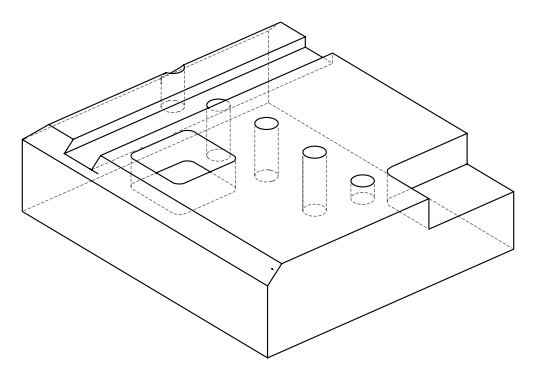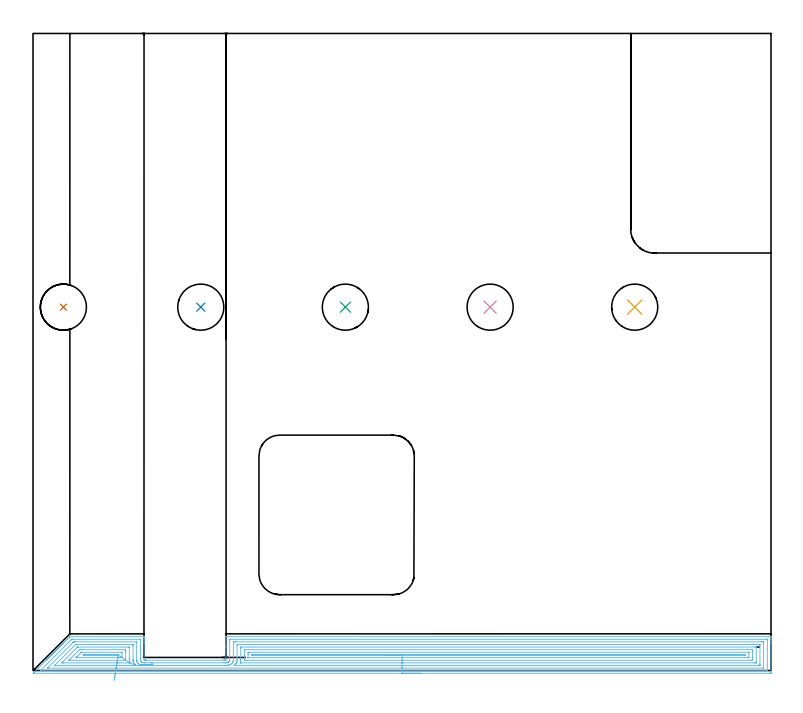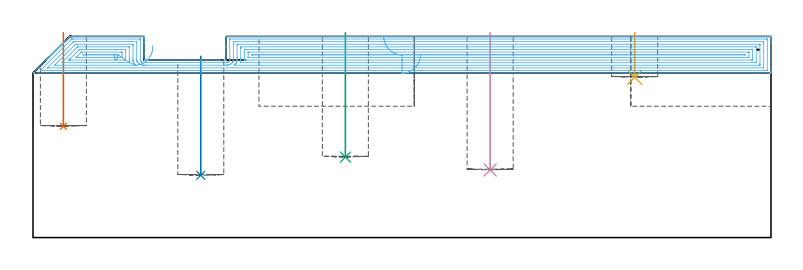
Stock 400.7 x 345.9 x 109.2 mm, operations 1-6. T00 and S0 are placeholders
(PLAN: 10 operations, 3 tool changes, 71 min)
(1 INDEXABLE_INSERT_DRILL_BLIND_HOLE_FROM_SOLID | STEP1POCKET | NXT0302_021 | 0.2 min | 23786 mm3)
(2 INDEXABLE_INSERT_DRILL_BLIND_HOLE_FROM_SOLID_1 | STEP1POCKET_1 | NXT0302_021 | 0.26 min | 36832 mm3)
(3 INDEXABLE_INSERT_DRILL_BLIND_HOLE_FROM_SOLID_2 | STEP1POCKET_2 | NXT0302_021 | 0.27 min | 31976 mm3)
(4 INDEXABLE_INSERT_DRILL_BLIND_HOLE_FROM_SOLID_3 | STEP1POCKET_3 | NXT0302_021 | 0.3 min | 35408 mm3)
(5 INDEXABLE_INSERT_DRILL_BLIND_HOLE_FROM_SOLID_4 | STEP1POCKET_4 | NXT0302_021 | 0.1 min | 10742 mm3)
(6 AREA_MILL | FG_CHAMFER_SURFACE | UGT0205_001 | 23.56 min | 78932 mm3)
(7 AREA_MILL_1 | FG_CHAMFER_SURFACE_1 | UGT0205_001 | 20.86 min | 64307 mm3)
(8 MILL_CORNER_NOTCH_RECTANGULAR | CORNER_NOTCH_RECTANGULAR | UGT0201_094 | Follow Part, ap 5, ae 75% | 13.31 min | 342490 mm3)
(9 MILL_RECTANGULAR_POCKET | POCKET_RECTANGULAR_STRAIGHT | UGT0201_094 | Follow Part, ap 5, ae 75% | 8.73 min | 272577 mm3)
(10 MILL_RECTANGULAR_SLOT | SLOT_RECTANGULAR | UGT0201_019 | Follow Part, ap 10, ae 75% | 3.36 min | 183406 mm3)
(TOOL NXT0302_021 | Index. Insert Drill 25mm [880-D2500L25-05] | D25 PA176 FL125 Z2)
(TOOL UGT0205_001 | Chamfer Mill 20 x 3 x 45 deg. | D20 FL50 Z2)
(TOOL UGT0201_094 | End mill 20 mm | D20 FL38 Z4)
(TOOL UGT0201_019 | End mill 40 mm | D40 FL63 Z6)
(OP 1 INDEXABLE_INSERT_DRILL_BLIND_HOLE_FROM_SOLID)
G17 G21 G94 G90
T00 M6
G54
G17 G0 G90 X16.5 Y197.3 S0 M3
G43 Z119.2 H1
G94 G81 G98 Z60.4 F250. R111.2
G80
M5
M2
(OP 2 INDEXABLE_INSERT_DRILL_BLIND_HOLE_FROM_SOLID_1)
G17 G21 G94 G90
T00 M6
G54
G17 G0 G90 X91.1 Y197.3 S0 M3
G43 Z119.2 H1
G94 G81 G98 Z33.8 F250. R98.4
G80
M5
M2
(OP 3 INDEXABLE_INSERT_DRILL_BLIND_HOLE_FROM_SOLID_2)
G17 G21 G94 G90
T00 M6
G54
G17 G0 G90 X169.6 Y197.3 S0 M3
G43 Z119.2 H1
G94 G81 G98 Z43.7 F250. R111.2
G80
M5
M2
(OP 4 INDEXABLE_INSERT_DRILL_BLIND_HOLE_FROM_SOLID_3)
G17 G21 G94 G90
T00 M6
G54
G17 G0 G90 X248.2 Y197.3 S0 M3
G43 Z119.2 H1
G94 G81 G98 Z36.7 F250. R111.2
G80
M5
M2
(OP 5 INDEXABLE_INSERT_DRILL_BLIND_HOLE_FROM_SOLID_4)
G17 G21 G94 G90
T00 M6
G54
G17 G0 G90 X326.7 Y197.3 S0 M3
G43 Z119.2 H1
G94 G81 G98 Z87. F250. R111.2
G80
M5
M2
(OP 6 AREA_MILL)
G17 G21 G94 G90
T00 M6
G54
G17 G0 G90 X210.4 Y-1.5 S1061 M3
G43 Z119.2 H0
Z99.3
G94 G1 X210.362 Z98.428 F250.
X210.248 Z97.564
X210.059 Z96.712
X209.797 Z95.88
X209.463 Z95.074
X209.06 Z94.3
X208.592 Z93.564
X208.06 Z92.872
X207.471 Z92.229
X206.828 Z91.64
X206.136 Z91.108
X205.4 Z90.64
X204.626 Z90.237
X203.82 Z89.903
X202.988 Z89.641
X202.137 Z89.452
X201.272 Z89.338
X200.4 Z89.3
X0.228
X0.124 Y-1.495 Z89.303
X0.118 Y-1.493 Z89.305
X0.124 Y-1.476 Z89.322
X0.605 Y-0.995 Z89.805
X2.804 Y1.204 Z92.003
X7.226 Y5.627 Z96.424
X7.271 Y5.671 Z96.47
X7.479 Y5.88 Z96.679
X7.523 Y5.924 Z96.722
X7.569 Y5.969 Z96.768
X7.776 Y6.176 Z96.975
X7.82 Y6.222 Z97.019
X7.867 Y6.267 Z97.066
X8.072 Y6.473 Z97.272
X8.117 Y6.519 Z97.316
X8.164 Y6.565 Z97.364
X8.369 Y6.769 Z97.568
X8.415 Y6.816 Z97.613
X8.462 Y6.863 Z97.662
X8.665 Y7.066 Z97.865
X8.712 Y7.113 Z97.91
X8.76 Y7.161 Z97.959
X8.962 Y7.362 Z98.161
X9.009 Y7.41 Z98.207
X9.058 Y7.458 Z98.257
X9.258 Y7.658 Z98.457
X9.306 Y7.707 Z98.504
X9.356 Y7.756 Z98.555
X9.555 Y7.955 Z98.754
X9.603 Y8.004 Z98.801
X9.654 Y8.054 Z98.853
X9.851 Y8.251 Z99.05
X9.9 Y8.301 Z99.098
X9.951 Y8.352 Z99.151
X10.147 Y8.548 Z99.347
X10.197 Y8.599 Z99.395
X10.249 Y8.65 Z99.449
X10.444 Y8.844 Z99.643
X10.494 Y8.896 Z99.693
X10.547 Y8.947 Z99.746
X10.74 Y9.141 Z99.94
X10.791 Y9.193 Z99.99
X10.845 Y9.245 Z100.044
X11.037 Y9.437 Z100.236
X11.089 Y9.49 Z100.287
X11.143 Y9.543 Z100.342
X11.333 Y9.734 Z100.533
X11.386 Y9.787 Z100.584
X11.44 Y9.841 Z100.64
X11.63 Y10.03 Z100.829
X11.683 Y10.084 Z100.881
X11.738 Y10.139 Z100.938
X11.926 Y10.327 Z101.125
X11.98 Y10.381 Z101.178
X12.036 Y10.436 Z101.235
X12.223 Y10.623 Z101.422
X12.277 Y10.678 Z101.475
X12.334 Y10.734 Z101.533
X12.519 Y10.919 Z101.718
X12.574 Y10.976 Z101.772
X12.632 Y11.032 Z101.831
X12.815 Y11.216 Z102.015
X12.871 Y11.273 Z102.069
X12.929 Y11.33 Z102.129
X13.112 Y11.512 Z102.311
X13.168 Y11.57 Z102.367
X13.227 Y11.628 Z102.427
X13.408 Y11.809 Z102.608
X13.465 Y11.867 Z102.664
X13.525 Y11.925 Z102.724
X13.705 Y12.105 Z102.904
X13.763 Y12.164 Z102.961
X13.823 Y12.223 Z103.022
X14.001 Y12.402 Z103.201
X14.06 Y12.461 Z103.258
X14.121 Y12.521 Z103.32
X14.298 Y12.698 Z103.497
X14.357 Y12.758 Z103.555
X14.418 Y12.819 Z103.618
X14.594 Y12.995 Z103.794
X14.654 Y13.055 Z103.852
X14.716 Y13.117 Z103.916
X14.891 Y13.291 Z104.09
X14.951 Y13.353 Z104.149
X15.014 Y13.415 Z104.214
X15.187 Y13.587 Z104.386
X15.248 Y13.65 Z104.446
X15.312 Y13.712 Z104.511
X15.483 Y13.884 Z104.683
X15.545 Y13.947 Z104.743
X15.61 Y14.01 Z104.809
X15.78 Y14.18 Z104.979
X15.842 Y14.244 Z105.04
X15.908 Y14.308 Z105.107
X16.076 Y14.477 Z105.276
X16.14 Y14.541 Z105.338
X16.205 Y14.606 Z105.405
X16.373 Y14.773 Z105.572
X16.437 Y14.838 Z105.635
X16.503 Y14.904 Z105.703
X16.669 Y15.07 Z105.869
X16.734 Y15.135 Z105.932
X16.801 Y15.201 Z106.
X17.694 Y16.095 Z106.894
X18.588 Y16.988 Z107.787
X19.481 Y17.882 Z108.681
X19.707 Y18.107 Z108.907
X20.005 Y18.394 Z109.192
X20.375 Y18.4 Z109.2
X60.132
X60.29 Y18.397 Z109.188
X60.293 Y18.348 Z109.139
X60.3 Y17.956 Z108.756
Y17.588 Z108.388
Y16.918 Z107.713
Y15.692 Z106.489
Y15.135 Z105.93
Y14.522 Z105.317
Y5.601 Z96.399
X60.579
X60.865 Y5.6
X60.94 Y5.606 Z96.391
X60.943 Y5.603 Z96.395
X60.947 Y5.601 Z96.397
X60.954 Y5.6
X60.955 Z96.396
X60.958 Y5.602 Z96.395
X60.959 Y5.601 Z96.396
X60.966 Z96.395
X61.024 Y5.6 Z96.4
X61.037
X61.068 Y5.601 Z96.394
X61.076 Y5.6 Z96.4
X61.114
X61.13 Y5.603 Z96.397
X61.14 Y5.6 Z96.4
X61.196 Y5.599 Z96.399
X61.199 Y5.602 Z96.394
X61.206 Y5.609 Z96.383
X61.21 Y5.606 Z96.389
X61.213 Z96.39
X61.244 Y5.6 Z96.4
X103.77
X103.852 Y5.606 Z96.391
X103.856 Y5.605 Z96.392
X103.87 Y5.6 Z96.4
X103.882
X103.902
X103.903 Y5.602 Z96.396
X103.908 Y5.609 Z96.383
X103.91 Y5.607 Z96.388
X103.918 Y5.606 Z96.389
X104.006 Y5.601 Z96.399
X104.357 Y5.603 Z96.397
X104.703
X104.8 Z96.398
Y12.461 Z103.255
Y13.346 Z104.146
X104.801 Y18.398 Z109.198
X104.802 Y18.399 Z109.199
X104.803 Y18.4 Z109.2
X400.528
X400.69 Y18.397 Z109.188
X400.693 Y18.346 Z109.138
X400.7 Y17.944 Z108.744
Y17.606 Z108.406
Y16.918 Z107.713
Y15.683 Z106.48
Y15.135 Z105.93
Y14.518 Z105.313
Y-0.636 Z90.162
X400.698 Y-0.91 Z89.888
X400.693 Y-1.492 Z89.306
X400.666 Y-1.494 Z89.304
X400.081 Y-1.5 Z89.3
X200.4
Y-0.086 Z90.714
X4.225
X4.09 Y-0.084 Z90.716
X4. Y-0.082 Z90.718
X3.978 Y-0.079 Z90.721
Y-0.078 Z90.722
X3.99 Y-0.063 Z90.737
X4.032 Y-0.018 Z90.782
X20.375 Y16.325 Z107.125
X20.673 Y16.621 Z107.421
X20.976 Y16.918 Z107.718
X21.033 Y16.971 Z107.771
X21.133 Y16.98 Z107.78
X21.202 Y16.984 Z107.784
X21.268 Y16.985 Z107.785
X22.094 Y16.986 Z107.786
X57.899 Y16.985 Z107.785
X57.966 Y16.984 Z107.784
X58.101 Y16.979 Z107.779
X58.29 Y16.969 Z107.769
X58.292 Y16.918 Z107.718
X58.299 Y16.519 Z107.319
X58.3 Y11.169 Z101.969
X58.301 Y6.222 Z97.022
X58.303 Y5.818 Z96.618
X58.31 Y5.576 Z96.376
X58.347 Y5.33 Z96.13
X58.394 Y5.197 Z95.997
X58.487 Y5.02 Z95.82
X58.633 Y4.832 Z95.632
X58.792 Y4.681 Z95.481
X58.933 Y4.578 Z95.378
X59.174 Y4.439 Z95.239
X59.395 Y4.347 Z95.147
X59.542 Y4.299 Z95.099
X59.685 Y4.261 Z95.061
X59.904 Y4.22 Z95.02
X60.259 Y4.193 Z94.993
X60.579 Y4.189 Z94.989
X60.831 Y4.187 Z94.987
X64.153 Y4.186 Z94.986
X103.717
X104.357 Y4.188 Z94.988
X104.606 Y4.19 Z94.99
X104.928 Y4.196 Z94.996
X105.25 Y4.229 Z95.029
X105.425 Y4.264 Z95.064
X105.546 Y4.296 Z95.096
X105.678 Y4.337 Z95.137
X105.925 Y4.439 Z95.239
X106.067 Y4.515 Z95.315
X106.144 Y4.561 Z95.361
X106.301 Y4.676 Z95.476
X106.414 Y4.777 Z95.577
X106.548 Y4.927 Z95.727
X106.647 Y5.077 Z95.877
X106.753 Y5.33 Z96.13
X106.791 Y5.576 Z96.376
X106.798 Y6.222 Z97.022
X106.8 Y6.458 Z97.258
X106.801 Y16.262 Z107.062
X106.809 Y16.918 Z107.718
X106.81 Y16.971 Z107.771
X106.902 Y16.979 Z107.779
X106.971 Y16.984 Z107.784
X107.037 Y16.985 Z107.785
X398.294
X398.362 Y16.984 Z107.784
X398.497 Y16.979 Z107.779
X398.69 Y16.969 Z107.769
X398.692 Y16.918 Z107.718
X398.699 Y16.515 Z107.315
X398.7 Y11.935 Z102.735
Y0.469 Z91.269
X398.696 Y-0.018 Z90.782
X398.693 Y-0.068 Z90.732
X398.692 Y-0.075 Z90.725
X398.654 Y-0.079 Z90.721
X398.565 Y-0.083 Z90.717
X398.43 Y-0.085 Z90.715
X398.362 Y-0.086 Z90.714
X200.4
Y1.328 Z92.128
X8.304 Y1.329 Z92.129
X7.904 Y1.33 Z92.13
X7.867 Y1.331 Z92.131
X7.853 Y1.334 Z92.134
X7.848 Y1.337 Z92.137
X7.85 Y1.346 Z92.146
X7.855 Y1.354 Z92.154
X7.867 Y1.367 Z92.167
X8.065 Y1.566 Z92.366
X21.635 Y15.135 Z105.935
X21.899 Y15.398 Z106.198
X21.989 Y15.485 Z106.285
X22.063 Y15.552 Z106.352
X22.084 Y15.565 Z106.365
X22.108 Y15.567 Z106.367
X22.161 Y15.569 Z106.369
X22.618 Y15.571 Z106.371
X23.055 Y15.572 Z106.372
X56.112 Y15.571 Z106.371
X56.257 Y15.57 Z106.37
X56.281 Y15.568 Z106.368
X56.287 Y15.566 Z106.366
X56.29 Y15.548 Z106.348
X56.296 Y15.448 Z106.248
X56.299 Y15.323 Z106.123
X56.3 Y15.135 Z105.935
X56.301 Y6.033 Z96.833
X56.308 Y5.682 Z96.482
X56.313 Y5.506 Z96.306
X56.336 Y5.33 Z96.13
X56.382 Y5.06 Z95.86
X56.45 Y4.863 Z95.663
X56.53 Y4.683 Z95.483
X56.663 Y4.439 Z95.239
X56.811 Y4.24 Z95.04
X57.005 Y4.01 Z94.81
X57.246 Y3.785 Z94.585
X57.562 Y3.547 Z94.347
X57.899 Y3.349 Z94.149
X58.276 Y3.171 Z93.971
X58.792 Y2.988 Z93.788
X59.12 Y2.905 Z93.705
X59.506 Y2.835 Z93.635
X59.685 Y2.815 Z93.615
X60.072 Y2.785 Z93.585
X60.46 Y2.775 Z93.575
X60.579 Y2.773 Z93.573
X61.356 Y2.772 Z93.572
X61.472
X103.463
X104.24 Y2.773 Z93.573
X104.357 Y2.774 Z93.574
X105.118 Y2.788 Z93.588
X105.25 Y2.8 Z93.6
X105.607 Y2.838 Z93.638
X105.908 Y2.891 Z93.691
X106.144 Y2.944 Z93.744
X106.607 Y3.085 Z93.885
X107.037 Y3.264 Z94.064
X107.224 Y3.361 Z94.161
X107.537 Y3.547 Z94.347
X107.765 Y3.713 Z94.513
X107.93 Y3.853 Z94.653
X108.22 Y4.15 Z94.95
X108.433 Y4.439 Z95.239
X108.572 Y4.69 Z95.49
X108.68 Y4.953 Z95.753
X108.733 Y5.129 Z95.929
X108.771 Y5.33 Z96.13
X108.777 Y5.377 Z96.177
X108.799 Y6.222 Z97.022
X108.8 Y6.246 Z97.046
X108.801 Y15.158 Z105.958
X108.824 Y15.564 Z106.364
X109.283 Y15.569 Z106.369
X109.717 Y15.571 Z106.371
X110.174
X395.614
X396.071 Y15.57 Z106.37
X396.507 Y15.567 Z106.367
X396.651 Y15.565 Z106.365
X396.69 Y15.554 Z106.354
X396.694 Y15.456 Z106.256
X396.698 Y15.328 Z106.128
X396.699 Y15.135 Z105.935
X396.7 Y14.943 Z105.743
X396.699 Y1.765 Z92.565
Y1.574 Z92.374
X396.691 Y1.38 Z92.18
X396.689 Y1.335 Z92.135
X396.67 Y1.333 Z92.133
X396.616 Y1.331 Z92.131
X396.507 Y1.329 Z92.129
X200.4 Y1.328 Z92.128
Y2.743 Z93.543
X109.63
X109.403 Y2.745 Z93.545
X109.29 Y2.748 Z93.548
X109.256 Y2.75 Z93.55
X109.579 Y3.052 Z93.852
X109.717 Y3.187 Z93.987
X109.891 Y3.374 Z94.174
X110.031 Y3.547 Z94.347
X110.273 Y3.884 Z94.684
X110.393 Y4.1 Z94.9
X110.559 Y4.439 Z95.239
X110.575 Y4.474 Z95.274
X110.611 Y4.561 Z95.361
X110.755 Y5.186 Z95.986
X110.771 Y5.33 Z96.13
X110.794 Y6.039 Z96.839
X110.8 Y7.113 Z97.913
X110.801 Y13.353 Z104.153
X110.805 Y14.05 Z104.85
X110.81 Y14.149 Z104.949
X110.9 Y14.151 Z104.951
X111.101 Y14.154 Z104.954
X111.504 Y14.157 Z104.957
X111.591
X393.914
X394.645 Y14.151 Z104.951
X394.681
X394.69 Y14.114 Z104.914
X394.694 Y14.008 Z104.808
X394.698 Y13.797 Z104.597
X394.7 Y13.373 Z104.173
Y3.568 Z94.368
X394.697 Y3.112 Z93.912
X394.694 Y2.894 Z93.694
X394.69 Y2.786 Z93.586
X394.679 Y2.749 Z93.549
X394.628 Y2.748 Z93.548
X393.827 Y2.743 Z93.543
X393.74
X200.4
Y4.157 Z94.957
X113.291
X112.678 Y4.159 Z94.959
X112.606 Y4.161 Z94.961
X112.57 Y4.164 Z94.964
X112.545 Y4.173 Z94.973
X112.736 Y4.992 Z95.792
X112.771 Y5.33 Z96.13
X112.788 Y5.832 Z96.632
X112.794 Y6.222 Z97.022
X112.799 Y6.712 Z97.512
X112.8 Y12.059 Z102.859
X112.804 Y12.461 Z103.261
X112.808 Y12.706 Z103.506
X112.81 Y12.731 Z103.531
X112.841 Y12.736 Z103.536
X112.914 Y12.74 Z103.54
X113.009 Y12.742 Z103.542
X118.201 Y12.743 Z103.543
X392.04
X392.655 Y12.739 Z103.539
X392.681 Y12.736 Z103.536
X392.69 Y12.733 Z103.533
X392.696 Y12.698 Z103.498
X392.699 Y12.461 Z103.261
X392.7 Y4.672 Z95.472
X392.698 Y4.439 Z95.239
X392.694 Y4.274 Z95.074
X392.69 Y4.193 Z94.993
X392.678 Y4.164 Z94.964
X392.605 Y4.162 Z94.962
X392.321 Y4.158 Z94.958
X392.04 Y4.157 Z94.957
X391.429
X200.4
Y5.571 Z96.371
X115.73
X115.078 Y5.573 Z96.373
X114.832 Y5.575 Z96.375
X114.802 Y5.578 Z96.378
X114.796 Y5.587 Z96.387
X114.791 Y5.617 Z96.417
X114.799 Y6.5 Z97.3
X114.801 Y10.955 Z101.755
X114.807 Y11.233 Z102.033
X114.81 Y11.31 Z102.11
X114.82 Y11.323 Z102.123
X114.834 Y11.324 Z102.124
X114.915 Y11.327 Z102.127
X115.078 Y11.328 Z102.128
X115.319 Y11.329 Z102.129
X390.253 Y11.328 Z102.128
X390.496 Y11.327 Z102.127
X390.627 Y11.324 Z102.124
X390.685 Y11.322 Z102.122
X390.69 Y11.29 Z102.09
X390.697 Y11.127 Z101.927
X390.699 Y10.678 Z101.478
X390.7 Y10.233 Z101.033
Y6.667 Z97.467
Y6.222 Z97.022
X390.698 Y5.778 Z96.578
X390.693 Y5.628 Z96.428
X390.69 Y5.58 Z96.38
X390.659 Y5.577 Z96.377
X390.579 Y5.575 Z96.375
X390.253 Y5.572 Z96.372
X390.012 Y5.571 Z96.371
X200.4
Y6.985 Z97.785
X116.992 Y6.986 Z97.786
X116.865 Y6.987 Z97.787
X116.824 Y6.99 Z97.79
X116.815 Y6.991 Z97.791
X116.81 Y7.007 Z97.807
X116.804 Y7.049 Z97.849
X116.801 Y7.113 Z97.913
X116.8 Y7.177 Z97.977
Y8.96 Z99.76
X116.802 Y9.787 Z100.587
X116.803 Y9.848 Z100.648
X116.81 Y9.908 Z100.708
X117.758 Y9.915 Z100.715
X388.339
X388.466 Y9.914 Z100.714
X388.594 Y9.911 Z100.711
X388.677 Y9.908 Z100.708
X388.691 Y9.904 Z100.704
X388.694 Y9.892 Z100.692
X388.697 Y9.865 Z100.665
X388.699 Y9.787 Z100.587
X388.7 Y9.554 Z100.354
X388.699 Y7.772 Z98.572
X388.692 Y7.113 Z97.913
X388.69 Y7.003 Z97.803
X388.588 Y6.992 Z97.792
X388.466 Y6.99 Z97.79
X387.701 Y6.986 Z97.786
X387.573 Y6.985 Z97.785
X200.4
Y8.4 Z99.2
X118.997
X118.896 Y8.402 Z99.202
X118.83 Y8.406 Z99.206
X118.808 Y8.41 Z99.21
X118.806 Y8.414 Z99.214
X118.804 Y8.45 Z99.25
X118.806 Y8.486 Z99.286
X118.808 Y8.49 Z99.29
X118.83 Y8.494 Z99.294
X118.896 Y8.498 Z99.298
X118.997 Y8.5 Z99.3
X119.048
X386.183
X386.283 Y8.499 Z99.299
X386.679 Y8.493 Z99.293
X386.69 Y8.44 Z99.24
X386.679 Y8.407 Z99.207
X386.282 Y8.401 Z99.201
X386.182 Y8.4 Z99.2
X200.4
X199.528 Z99.238
X198.664 Z99.351
X197.812 Z99.54
X196.98 Z99.803
X196.174 Z100.136
X195.4 Z100.539
X194.664 Z101.008
X193.972 Z101.539
X193.329 Z102.128
X192.74 Z102.772
X192.209 Z103.464
X191.74 Z104.2
X191.337 Z104.973
X191.003 Z105.779
X190.741 Z106.611
X190.552 Z107.463
X190.438 Z108.328
X190.4 Z109.2
G0 Z119.2
X65.032 Y3.453
Z104.282
G1 X65.06 Y3.455 Z103.41
X65.013 Y3.451 Z102.539
X64.89 Y3.442 Z101.675
X64.692 Y3.426 Z100.825
X64.421 Y3.406 Z99.996
X64.079 Y3.38 Z99.194
X63.669 Y3.348 Z98.425
X63.194 Y3.312 Z97.694
X62.657 Y3.271 Z97.008
X62.062 Y3.225 Z96.371
X61.414 Y3.175 Z95.789
X60.719 Y3.122 Z95.266
X59.98 Y3.065 Z94.805
X59.204 Y3.006 Z94.411
X58.397 Y2.944 Z94.086
X57.564 Y2.88 Z93.833
X56.713 Y2.815 Z93.653
X55.849 Y2.749 Z93.549
X55.827 Y2.747 Z93.547
X55.74 Y2.745 Z93.545
X55.566 Y2.743 Z93.543
X55.218
X12.246 Y2.744 Z93.544
X11.716 Y2.75 Z93.55
X11.972 Y3.017 Z93.817
X12.127 Y3.176 Z93.976
X12.334 Y3.385 Z94.185
X22.678 Y13.728 Z104.528
X23.055 Y14.101 Z104.901
X23.106 Y14.146 Z104.946
X23.148 Y14.151 Z104.951
X23.948 Y14.157 Z104.957
X24.035
X53.519
X54.248 Y14.151 Z104.951
X54.285
X54.29 Y14.11 Z104.91
X54.295 Y14.006 Z104.806
X54.298 Y13.796 Z104.596
X54.3 Y13.377 Z104.177
X54.301 Y6.222 Z97.022
X54.317 Y5.338 Z96.138
Y5.33 Z96.13
X54.325 Y5.272 Z96.072
X54.398 Y4.884 Z95.684
X54.436 Y4.743 Z95.543
X54.486 Y4.591 Z95.391
X54.542 Y4.439 Z95.239
X54.742 Y4.023 Z94.823
X55.067 Y3.547 Z94.347
X55.218 Y3.367 Z94.167
X55.488 Y3.084 Z93.884
X55.849 Y2.749 Z93.549
X52.555 Y4.164 Z94.964
X52.538 Y4.163 Z94.963
X51.926 Y4.158 Z94.958
X46.79 Y4.157 Z94.957
X16.801
X16.189 Y4.158 Z94.958
X15.908 Y4.16 Z94.96
X15.641 Y4.164 Z94.964
X15.846 Y4.439 Z95.239
X15.874 Y4.472 Z95.272
X15.908 Y4.509 Z95.309
X23.948 Y12.55 Z103.35
X24.115 Y12.708 Z103.508
X24.145 Y12.735 Z103.535
X24.178 Y12.737 Z103.537
X24.254 Y12.74 Z103.54
X24.56 Y12.743 Z103.543
X51.645
X52.259 Y12.739 Z103.539
X52.283 Y12.737 Z103.537
X52.29 Y12.733 Z103.533
X52.297 Y12.702 Z103.502
X52.299 Y12.461 Z103.261
X52.301 Y6.458 Z97.258
X52.304 Y6.222 Z97.022
X52.316 Y5.552 Z96.352
X52.326 Y5.33 Z96.13
X52.37 Y4.974 Z95.774
X52.452 Y4.525 Z95.325
X52.477 Y4.439 Z95.239
X52.538 Y4.24 Z95.04
X52.555 Y4.164 Z94.964
X50.297 Y5.578 Z96.378
X50.264 Y5.576 Z96.376
X50.184 Y5.574 Z96.374
X49.858 Y5.572 Z96.372
X49.616 Y5.571 Z96.371
X20.375
X20.132 Y5.572 Z96.372
X19.584 Y5.577 Z96.377
X19.481 Y5.578 Z96.378
X19.473 Y5.614 Z96.414
X19.481 Y5.629 Z96.429
X19.776 Y5.927 Z96.727
X20.069 Y6.222 Z97.022
X24.842 Y10.993 Z101.793
X25.135 Y11.278 Z102.078
X25.176 Y11.316 Z102.116
X25.247 Y11.322 Z102.122
X25.409 Y11.325 Z102.125
X25.735 Y11.328 Z102.128
X25.977 Y11.329 Z102.129
X49.858 Y11.328 Z102.128
X50.101 Y11.327 Z102.127
X50.23 Y11.324 Z102.124
X50.287 Y11.322 Z102.122
X50.29 Y11.29 Z102.09
X50.297 Y11.131 Z101.931
X50.299 Y10.678 Z101.478
X50.3 Y10.237 Z101.037
X50.301 Y6.671 Z97.471
X50.303 Y6.222 Z97.022
X50.305 Y5.775 Z96.575
X50.301 Y5.62 Z96.42
X50.297 Y5.578 Z96.378
X48.29 Y7.005 Z97.805
X48.192 Y6.992 Z97.792
X48.071 Y6.99 Z97.79
X47.305 Y6.985 Z97.785
X47.177
X23.82 Y6.986 Z97.786
X23.565 Y6.988 Z97.788
X23.395 Y6.992 Z97.792
X23.305 Y6.997 Z97.797
X23.326 Y7.021 Z97.821
X23.413 Y7.113 Z97.913
X23.679 Y7.382 Z98.182
X23.948 Y7.651 Z98.451
X25.735 Y9.438 Z100.238
X25.91 Y9.612 Z100.412
X26.088 Y9.787 Z100.587
X26.2 Y9.891 Z100.691
X26.224 Y9.908 Z100.708
X26.288 Y9.911 Z100.711
X26.373 Y9.914 Z100.714
X26.501 Y9.915 Z100.715
X26.629
X47.943 Y9.914 Z100.714
X48.071
X48.198 Y9.911 Z100.711
X48.276 Y9.908 Z100.708
X48.29 Y9.862 Z100.662
X48.294 Y9.787 Z100.587
X48.299 Y9.559 Z100.359
X48.3 Y7.776 Z98.576
X48.29 Y7.005 Z97.805
X46.284 Y8.407 Z99.207
X45.888 Y8.4 Z99.2
X27.471
X27.37
X27.183 Y8.407 Z99.207
X27.205 Y8.446 Z99.246
X27.273 Y8.494 Z99.294
X27.37 Y8.5 Z99.3
X27.918 Y8.501 Z99.301
X45.888 Y8.5 Z99.3
X46.284 Y8.493 Z99.293
X46.29 Y8.442 Z99.242
X46.284 Y8.407 Z99.207
X46.181 Y7.768 Z98.621
X46.07 Y7.081 Z98.095
X45.953 Y6.352 Z97.631
X45.829 Y5.585 Z97.233
X45.7 Y4.788 Z96.904
X45.568 Y3.965 Z96.647
X45.432 Y3.123 Z96.464
X45.294 Y2.268 Z96.356
X45.155 Y1.407 Z96.323
X45.017 Y0.547 Z96.367
X44.879 Y-0.306 Z96.486
X44.744 Y-1.146 Z96.68
X44.611 Y-1.965 Z96.948
X44.483 Y-2.759 Z97.287
X44.361 Y-3.52 Z97.695
X44.244 Y-4.244 Z98.168
X44.134 Y-4.924 Z98.704
X44.033 Y-5.555 Z99.297
G0 Z119.2
M5
M2
